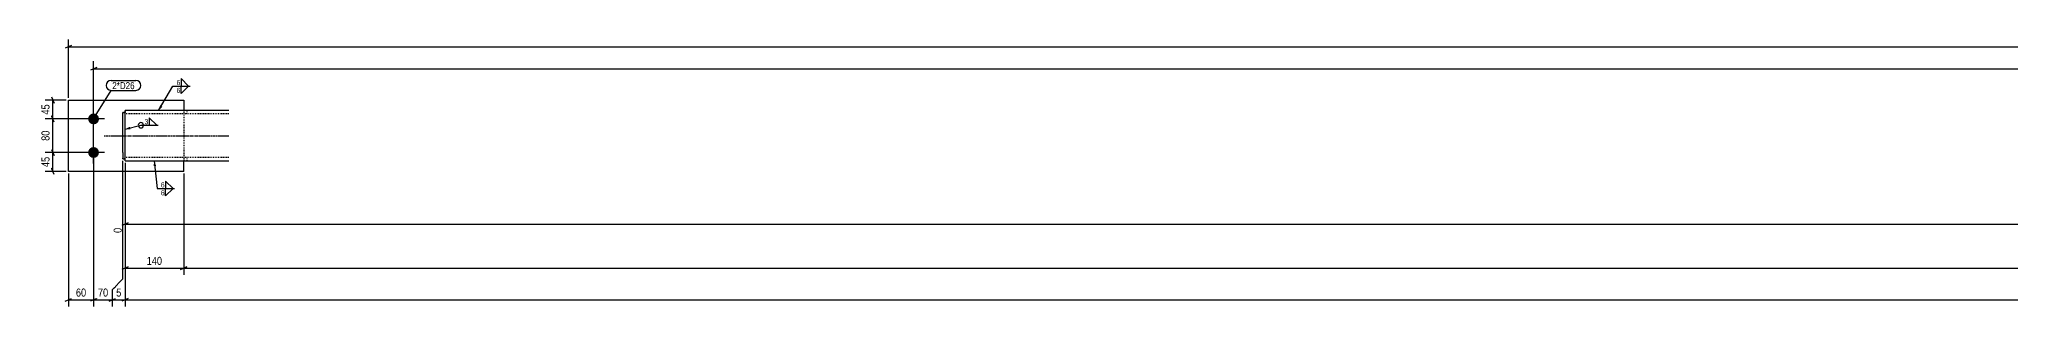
# Model space of a CAD drawing. Header units: millimetres. Extents: x 7 to 31723, y 5 to 663.
# Drawn here: x 22318 to 27020, y 12 to 649 of the extents above; entities that cross this region are included whole.
import ezdxf

# ---------------------------------------------------------------- set-up
doc = ezdxf.new("R2010")
doc.units = ezdxf.units.MM
doc.linetypes.add('DXK_LINE_DOT2', pattern=[3.9198, 1.9599, -1.9599])
doc.linetypes.add('DXK_LINE_DOT3', pattern=[5.9187, 2.979, -0.9799, 0.9799, -0.9799])
for name, color, linetype in [('MÅLSÆTNING', 7, 'Continuous'), ('STÅL', 7, 'Continuous'), ('TEKST', 7, 'Continuous')]:
    doc.layers.add(name, color=color, linetype=linetype)
doc.styles.add('Arial Narrow', font='ARIALN.TTF', dxfattribs={"height": 0.2})

msp = doc.modelspace()

# ---------------------------------------------------------------- hatches: boundary and pattern name
at = {"layer": 'STÅL', "linetype": 'Continuous'}
for points in [[(22447, 446.3, -1), (22447, 472.3, -1)], [(22447, 366.3, -1), (22447, 392.3, -1)]]:
    msp.add_hatch(color=96, dxfattribs=at).paths.add_polyline_path(points)
at = {"layer": 'TEKST', "linetype": 'Continuous'}
for points in [[(22611, 488.5), (22602, 479.3), (22605.6, 491.7)], [(22534.9, 434.6), (22522, 434.6), (22533.4, 440.7)], [(22534.9, 434.6), (22522, 434.6), (22533.4, 440.7)], [(22590, 346.6), (22591.8, 359.3), (22596.2, 347.2)]]:
    msp.add_hatch(color=3, dxfattribs=at).paths.add_polyline_path(points)

# ---------------------------------------------------------------- linework, layer by layer
at = {"layer": 'MÅLSÆTNING', "color": 7, "linetype": 'Continuous'}
for p, q in [((22394.5, 634), (22379.5, 628)), ((22387, 509.3), (22387, 648.8)), ((22387, 631), (31657, 631)), ((22454.5, 581.9), (22439.5, 575.9)), ((22447, 384.3), (22447, 596.6)), ((22447, 578.9), (31597, 578.9)), ((22382, 504.3), (22331.8, 504.3)), ((22346.6, 511.8), (22352.6, 496.8)), ((22349.6, 459.3), (22349.6, 504.3)), ((22442, 459.3), (22331.8, 459.3)), ((22442, 459.3), (22331.8, 459.3)), ((22352.6, 451.8), (22346.6, 466.8)), ((22349.6, 379.3), (22349.6, 459.3)), ((22442, 379.3), (22331.8, 379.3)), ((22442, 379.3), (22331.8, 379.3)), ((22346.6, 386.8), (22352.6, 371.8)), ((22349.6, 334.3), (22349.6, 379.3)), ((22382, 334.3), (22331.8, 334.3)), ((22352.6, 326.8), (22346.6, 341.8)), ((22387, 329.3), (22387, 12)), ((22447, 374.3), (22447, 12)), ((22522, 354.3), (22522, 187.5)), ((22662, 329.3), (22662, 87.6)), ((22662, 329.3), (22662, 87.6)), ((22529.5, 211.2), (22514.5, 205.2)), ((22522, 208.2), (29521.9, 208.2)), ((22529.5, 106.6), (22514.5, 100.6)), ((22522, 103.6), (22662, 103.6)), ((22654.5, 100.6), (22669.5, 106.6)), ((22669.5, 106.6), (22654.5, 100.6)), ((22662, 103.6), (31382, 103.6)), ((22492, 53), (22517, 78)), ((22492, 12), (22492, 53)), ((22379.5, 25), (22394.5, 31)), ((22387, 28), (22447, 28)), ((22454.5, 31), (22439.5, 25)), ((22484.5, 25), (22499.5, 31)), ((22492, 28), (22522, 28)), ((22529.5, 31), (22514.5, 25)), ((22529.5, 31), (22514.5, 25)), ((22522, 28), (31497, 28))]:
    msp.add_line(p, q, dxfattribs=at)
at = {"layer": 'STÅL', "color": 2, "linetype": 'Continuous'}
for p, q in [((22387, 334.3), (22387, 504.3)), ((22387, 504.3), (22662, 504.3)), ((22517, 379.3), (22517, 474.3)), ((22517, 474.3), (22522, 474.3)), ((22769.4, 479.3), (22522, 479.3)), ((22522, 459.3), (22522, 479.3)), ((22662, 504.3), (22662, 479.3)), ((22522, 379.3), (22522, 459.3)), ((22517, 379.3), (22517, 364.3)), ((22522, 359.3), (22522, 379.3)), ((22662, 334.3), (22387, 334.3)), ((22517, 364.3), (22522, 364.3)), ((22522, 359.3), (22769.4, 359.3)), ((22662, 334.3), (22662, 359.3))]:
    msp.add_line(p, q, dxfattribs=at)
at = {"layer": 'STÅL', "color": 96, "linetype": 'Continuous'}
for p, q in [((22447, 433.3), (22447, 485.3)), ((22473, 459.3), (22421, 459.3)), ((22473, 379.3), (22421, 379.3)), ((22447, 353.3), (22447, 405.3))]:
    msp.add_line(p, q, dxfattribs=at)
at = {"layer": 'STÅL', "color": 7, "linetype": 'DXK_LINE_DOT2'}
for p, q in [((22522, 474.3), (22517, 474.3)), ((22517, 379.3), (22517, 474.3)), ((22522, 479.3), (22522, 474.3)), ((22522, 364.3), (22522, 474.3)), ((22769.4, 471.3), (22522, 471.3)), ((22662, 479.3), (22662, 359.3)), ((22670, 471.3), (22670, 479.3)), ((22517, 379.3), (22517, 365.5)), ((22517, 364.3), (22517, 365.5)), ((22522, 364.3), (22517, 364.3)), ((22769.4, 367.3), (22522, 367.3)), ((22670, 359.3), (22670, 367.3))]:
    msp.add_line(p, q, dxfattribs=at)
at = {"layer": 'STÅL', "color": 7, "linetype": 'DXK_LINE_DOT3'}
msp.add_line((22472, 419.3), (22769.4, 419.3), dxfattribs=at)

# ---------------------------------------------------------------- wipeouts: each hides what was drawn before it
at = {"color": 0}
for points in [[(22544.9, 530.3), (22544.9, 547.8), (22491.6, 547.8), (22491.6, 530.3)], [(22653.4, 539.1), (22653.4, 553.6), (22643.8, 553.6), (22643.8, 539.1)], [(22616.1, 295), (22616.1, 309.5), (22606.5, 309.5), (22606.5, 295)]]:
    msp.add_wipeout(points, dxfattribs=at).dxf.layer = 'TEKST'

# ---------------------------------------------------------------- next in the draw order: linework, layer by layer
at = {"layer": 'TEKST', "color": 3, "linetype": 'Continuous'}
for p, q in [((22673.8, 537.6), (22656, 555.5)), ((22656, 555.5), (22656, 537.6)), ((22656, 537.6), (22673.8, 537.6)), ((22636.6, 293.5), (22618.7, 311.3)), ((22618.7, 311.3), (22618.7, 293.5)), ((22618.7, 293.5), (22636.6, 293.5))]:
    msp.add_line(p, q, dxfattribs=at)

# ---------------------------------------------------------------- next in the draw order: wipeouts: each hides what was drawn before it
at = {"color": 0}
for points, layer in [([(22345.8, 435.5), (22317.8, 435.5), (22317.8, 403.1), (22345.8, 403.1)], 'MÅLSÆTNING'), ([(22614.3, 107.4), (22614.3, 135.4), (22569.8, 135.4), (22569.8, 107.4)], 'MÅLSÆTNING'), ([(22433.2, 31.8), (22433.2, 59.8), (22400.9, 59.8), (22400.9, 31.8)], 'MÅLSÆTNING'), ([(22544.9, 530.3), (22544.9, 547.8), (22491.6, 547.8), (22491.6, 530.3)], 'TEKST'), ([(22577.2, 445.7), (22577.2, 460.2), (22567.6, 460.2), (22567.6, 445.7)], 'TEKST')]:
    msp.add_wipeout(points, dxfattribs=at).dxf.layer = layer
at = {"color": 0, "linetype": 'Continuous'}
msp.add_wipeout([(22518, 203.7), (22490, 203.7), (22490, 183.5), (22518, 183.5)], dxfattribs=at).dxf.layer = 'MÅLSÆTNING'

# ---------------------------------------------------------------- next in the draw order: linework, layer by layer
at = {"layer": 'MÅLSÆTNING', "color": 7, "linetype": 'Continuous'}
for p, q in [((22352.6, 451.8), (22346.6, 466.8)), ((22346.6, 386.8), (22352.6, 371.8)), ((22447, 374.3), (22447, 12)), ((22517, 78), (22517, 359.3)), ((22522, 354.3), (22522, 87.6)), ((22522, 354.3), (22522, 12)), ((22522, 354.3), (22522, 12)), ((22454.5, 31), (22439.5, 25))]:
    msp.add_line(p, q, dxfattribs=at)
at = {"layer": 'TEKST', "color": 7, "linetype": 'Continuous'}
for p, q in [((22447, 459.3), (22488.6, 527.3)), ((22488.6, 550.8), (22547.9, 550.8)), ((22488.6, 527.3), (22547.9, 527.3))]:
    msp.add_line(p, q, dxfattribs=at)
at = {"layer": 'TEKST', "color": 3, "linetype": 'Continuous'}
for p, q in [((22522, 434.6), (22559.8, 444.2)), ((22522, 434.6), (22559.8, 444.2)), ((22559.8, 444.2), (22601.2, 444.2)), ((22597.6, 444.2), (22579.7, 462)), ((22579.7, 462), (22579.7, 444.2)), ((22579.7, 444.2), (22597.6, 444.2))]:
    msp.add_line(p, q, dxfattribs=at)
at = {"layer": 'TEKST', "color": 7, "linetype": 'Continuous'}
for centre, start, end in [((22488.6, 539.1), 90, 270), ((22547.9, 539.1), 270, 90)]:
    msp.add_arc(centre, 11.7, start, end, dxfattribs=at)
at = {"layer": 'TEKST', "color": 3, "linetype": 'Continuous'}
for start, end in [(90, 270), (270, 90)]:
    msp.add_arc((22559.8, 444.2), 6.25, start, end, dxfattribs=at)

# ---------------------------------------------------------------- next in the draw order: texts
at = {"layer": 'MÅLSÆTNING', "color": 3, "style": 'Arial Narrow'}
msp.add_text('80', height=19.09, rotation=90.0002, dxfattribs=at).set_placement((22341.8, 407.1))
at = {"layer": 'MÅLSÆTNING', "color": 3, "linetype": 'Continuous', "style": 'Arial Narrow'}
msp.add_text('0', height=19.1, rotation=90.0002, dxfattribs=at).set_placement((22514, 187.5))
at = {"layer": 'MÅLSÆTNING', "color": 3, "style": 'Arial Narrow'}
for s, p in [('140', (22573.8, 111.4)), ('60', (22404.9, 35.8))]:
    msp.add_text(s, height=19.09, dxfattribs=at).set_placement(p)
at = {"layer": 'TEKST', "color": 3, "style": 'Arial Narrow'}
for s, height, p in [('2*D26', 16.7, (22491.6, 530.3)), ('3', 11.9, (22568.6, 446.7))]:
    msp.add_text(s, height=height, dxfattribs=at).set_placement(p)

# ---------------------------------------------------------------- next in the draw order: wipeouts: each hides what was drawn before it
at = {"color": 0, "linetype": 'Continuous'}
for points in [[(22653.4, 520.4), (22653.4, 534.9), (22643.8, 534.9), (22643.8, 520.4)], [(22616.1, 276.2), (22616.1, 290.7), (22606.5, 290.7), (22606.5, 276.2)]]:
    msp.add_wipeout(points, dxfattribs=at).dxf.layer = 'TEKST'

# ---------------------------------------------------------------- next in the draw order: linework, layer by layer
at = {"layer": 'TEKST', "color": 3, "linetype": 'Continuous'}
for p, q in [((22602, 479.3), (22636, 537.6)), ((22636, 537.6), (22677.4, 537.6)), ((22656, 537.6), (22673.8, 537.6)), ((22673.8, 537.6), (22656, 519.8)), ((22656, 519.8), (22656, 537.6)), ((22591.8, 359.3), (22598.8, 293.5)), ((22598.8, 293.5), (22640.1, 293.5)), ((22618.7, 293.5), (22636.6, 293.5)), ((22636.6, 293.5), (22618.7, 275.6)), ((22618.7, 275.6), (22618.7, 293.5))]:
    msp.add_line(p, q, dxfattribs=at)

# ---------------------------------------------------------------- next in the draw order: texts
at = {"layer": 'TEKST', "color": 3, "style": 'Arial Narrow'}
for p in [(22644.8, 540.1), (22607.5, 296)]:
    msp.add_text('6', height=11.9, dxfattribs=at).set_placement(p)
at = {"layer": 'TEKST', "color": 3, "linetype": 'Continuous', "style": 'Arial Narrow'}
for p in [(22644.8, 521.4), (22607.5, 277.2)]:
    msp.add_text('6', height=11.9, dxfattribs=at).set_placement(p)

# ---------------------------------------------------------------- next in the draw order: wipeouts: each hides what was drawn before it
at = {"color": 0}
for points in [[(22345.8, 498), (22317.8, 498), (22317.8, 465.6), (22345.8, 465.6)], [(22345.8, 373), (22317.8, 373), (22317.8, 340.6), (22345.8, 340.6)], [(22517.1, 31.8), (22517.1, 59.8), (22496.9, 59.8), (22496.9, 31.8)]]:
    msp.add_wipeout(points, dxfattribs=at).dxf.layer = 'MÅLSÆTNING'

# ---------------------------------------------------------------- next in the draw order: linework, layer by layer
at = {"layer": 'MÅLSÆTNING', "color": 7, "linetype": 'Continuous'}
for p, q in [((22517, 78), (22517, 359.3)), ((22492, 53), (22517, 78)), ((22492, 12), (22492, 53)), ((22447, 28), (22492, 28)), ((22484.5, 25), (22499.5, 31))]:
    msp.add_line(p, q, dxfattribs=at)

# ---------------------------------------------------------------- next in the draw order: texts
at = {"layer": 'MÅLSÆTNING', "color": 3, "style": 'Arial Narrow'}
for p in [(22341.8, 469.6), (22341.8, 344.6)]:
    msp.add_text('45', height=19.09, rotation=90.0002, dxfattribs=at).set_placement(p)
msp.add_text('5', height=19.1, dxfattribs=at).set_placement((22500.9, 35.8))

# ---------------------------------------------------------------- next in the draw order: wipeouts: each hides what was drawn before it
at = {"color": 0}
msp.add_wipeout([(22485.7, 31.8), (22485.7, 59.8), (22453.4, 59.8), (22453.4, 31.8)], dxfattribs=at).dxf.layer = 'MÅLSÆTNING'

# ---------------------------------------------------------------- next in the draw order: texts
at = {"layer": 'MÅLSÆTNING', "color": 3, "style": 'Arial Narrow'}
msp.add_text('70', height=19.09, dxfattribs=at).set_placement((22457.4, 35.8))

doc.saveas('drawing.dxf')
